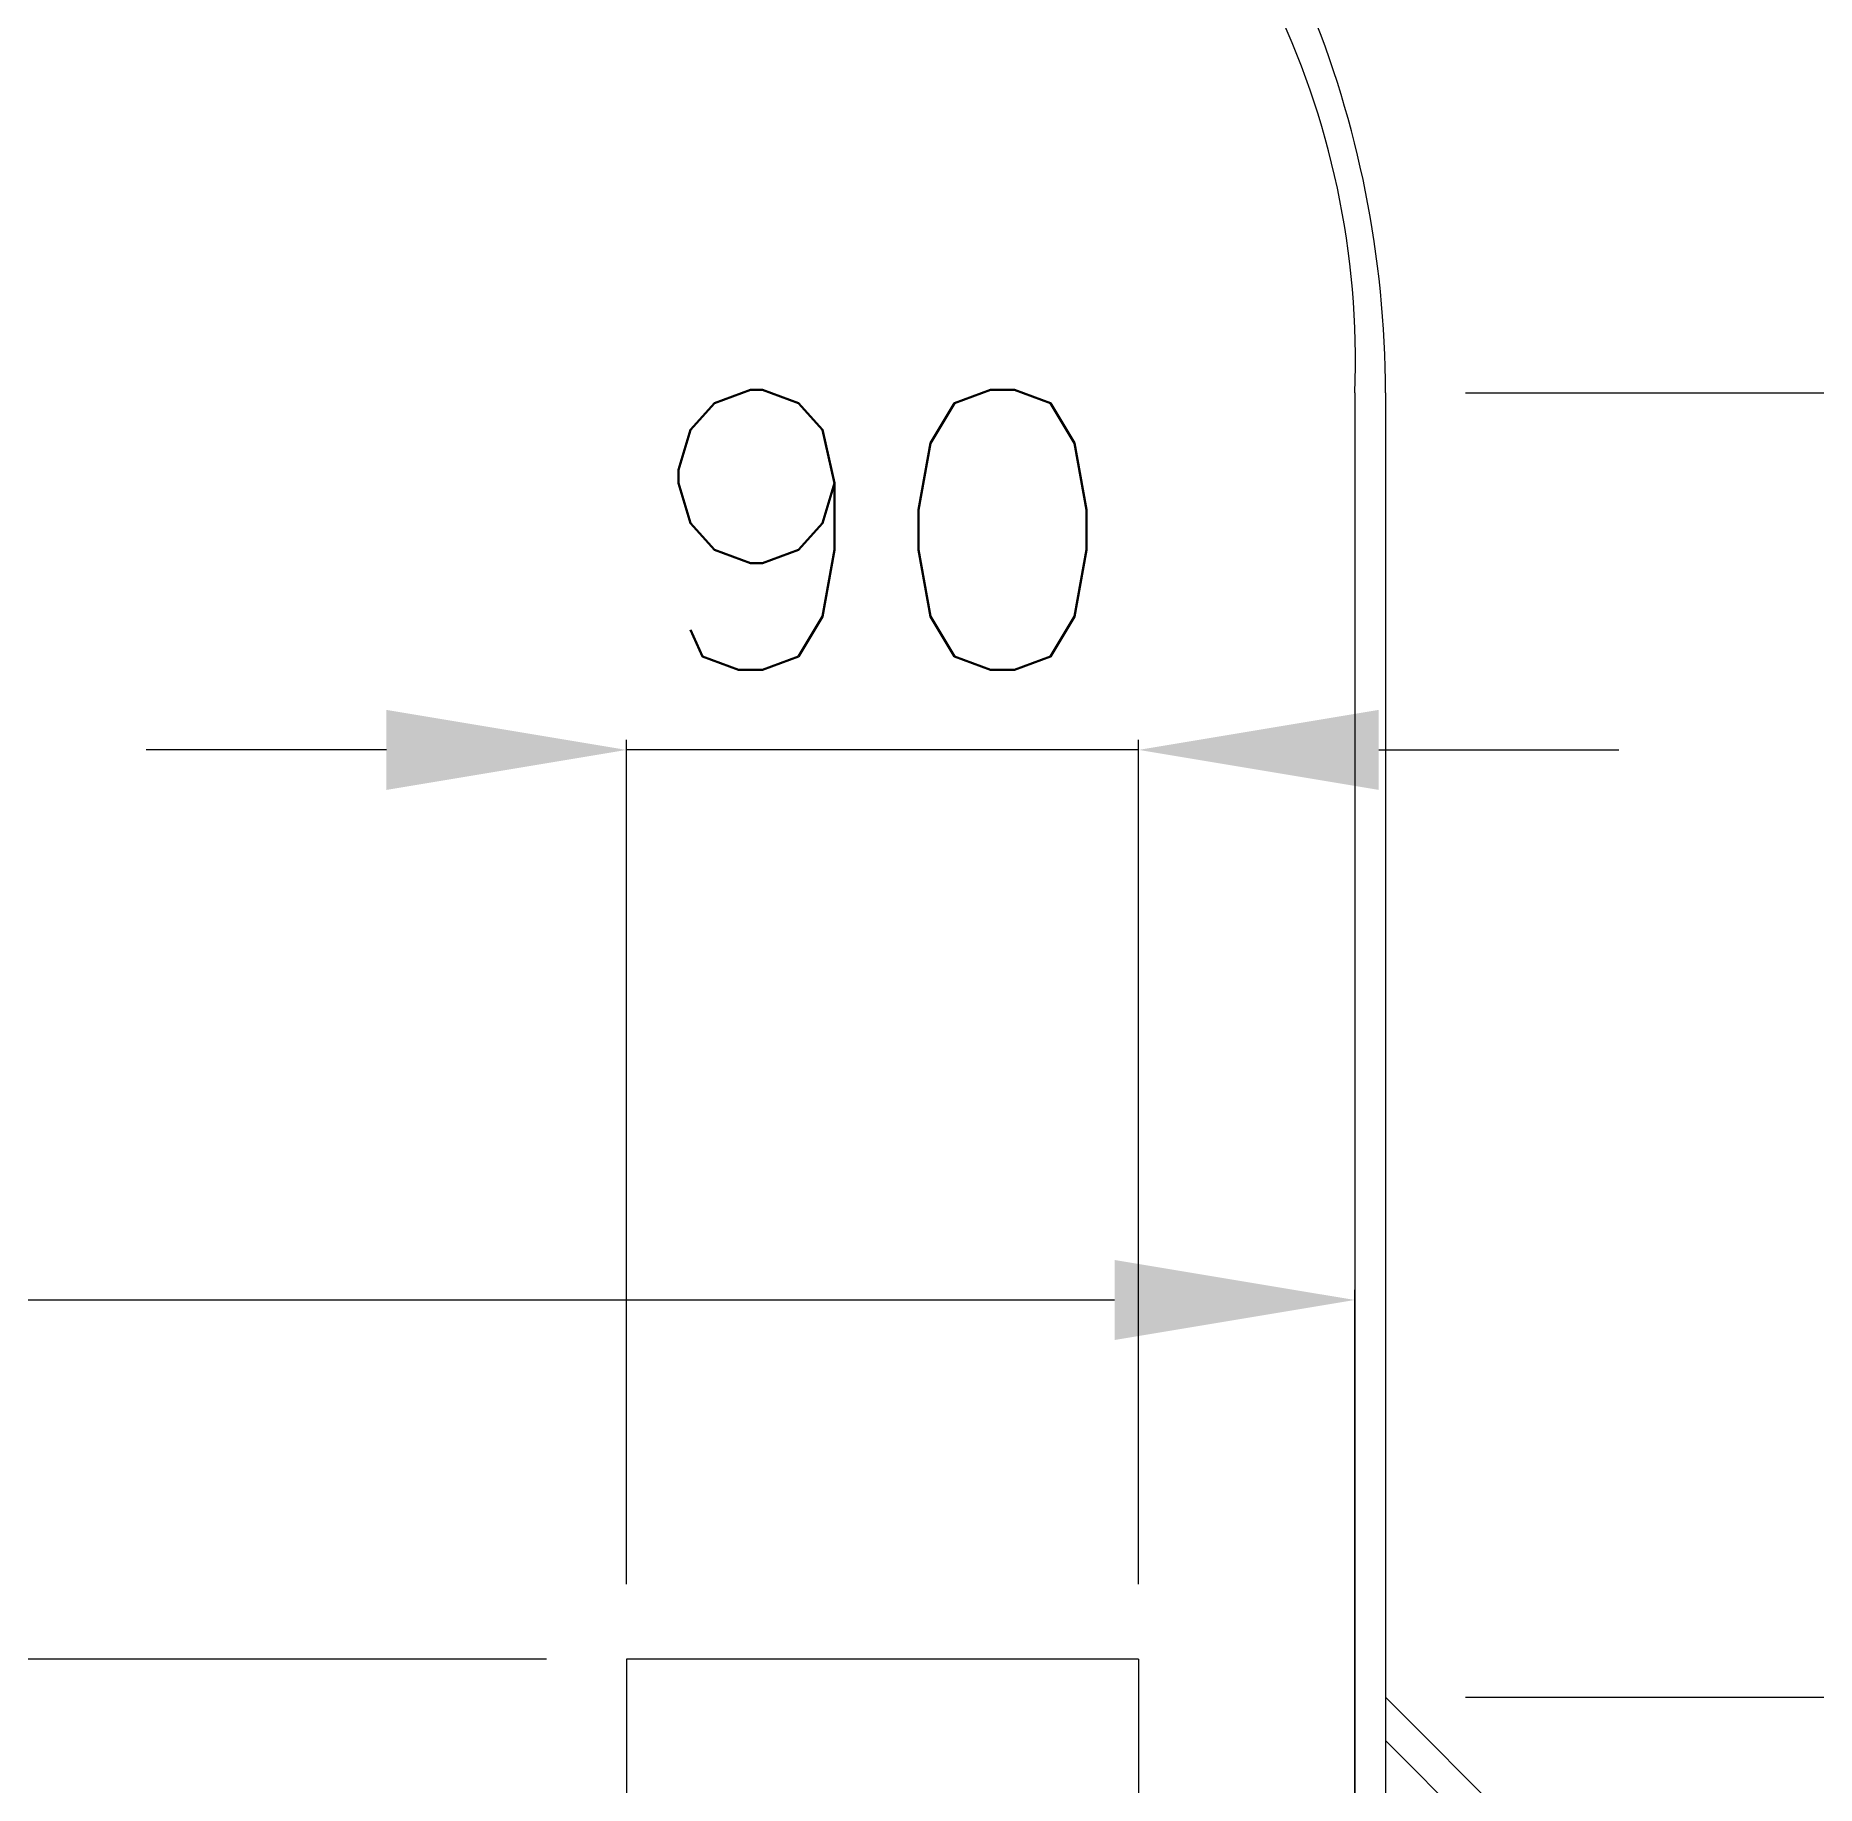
# Model space of a CAD drawing. Header units: millimetres. Extents: x -15295 to -9807, y 801 to 4683.
# Drawn here: x -13970.5 to -13748, y 3116.6 to 3335.3 of the extents above; entities that cross this region are included whole.
import ezdxf

# ---------------------------------------------------------------- set-up
doc = ezdxf.new("R2010")
doc.units = ezdxf.units.MM
doc.styles.get("Standard").update_dxf_attribs({"font": 'txt.shx', "height": 35})
doc.dimstyles.new('ISO-25', dxfattribs={"dimtxt": 1, "dimasz": 30, "dimexe": 1.25, "dimexo": 10, "dimgap": 10, "dimtad": 1, "dimtxsty": 'Standard', "dimcen": 2.5, "dimadec": 0, "dimazin": 0, "dimtfac": 1, "dimtmove": 0, "dimatfit": 3, "dimfxl": 0, "dimarcsym": 0})

# ---------------------------------------------------------------- blocks, each defined once
blk = doc.blocks.new('*D7')
at = {"color": 0, "lineweight": -2}
for p, q in [((-14565.97, 3079.45), (-14565.97, 3178.5)), ((-13805.65, 3033.35), (-13805.65, 3178.5)), ((-14535.97, 3177.25), (-13835.65, 3177.25))]:
    blk.add_line(p, q, dxfattribs=at)
at = {"color": 0}
for points in [[(-14535.97, 3182.25), (-14535.97, 3172.25), (-14565.97, 3177.25)], [(-13835.65, 3182.25), (-13835.65, 3172.25), (-13805.65, 3177.25)]]:
    blk.add_solid(points, dxfattribs=at)
at = {"layer": 'Defpoints', "color": 0}
for p in [(-13805.65, 3177.25), (-14565.97, 3069.45), (-13805.65, 3023.35)]:
    blk.add_point(p, dxfattribs=at)
at = {"color": 0, "insert": (-14323.94, 3204.75), "char_height": 35, "attachment_point": 5}
blk.add_mtext('%%c900', dxfattribs=at)
blk = doc.blocks.new('_None')
blk = doc.blocks.new('*D12')
at = {"color": 0, "lineweight": -2}
for p, q in [((-13791.81, 3290.64), (-13645.3, 3290.64)), ((-13646.55, 3260.64), (-13646.55, 3157.61)), ((-13791.81, 3127.61), (-13645.3, 3127.61))]:
    blk.add_line(p, q, dxfattribs=at)
at = {"color": 0}
for points in [[(-13651.55, 3260.64), (-13641.55, 3260.64), (-13646.55, 3290.64)], [(-13651.55, 3157.61), (-13641.55, 3157.61), (-13646.55, 3127.61)]]:
    blk.add_solid(points, dxfattribs=at)
at = {"layer": 'Defpoints', "color": 0}
for p in [(-13801.81, 3290.64), (-13801.81, 3127.61), (-13646.55, 3127.61)]:
    blk.add_point(p, dxfattribs=at)
at = {"color": 0, "insert": (-13674.05, 3209.12), "char_height": 35, "attachment_point": 5, "rotation": 90}
blk.add_mtext('150', dxfattribs=at)
blk = doc.blocks.new('*D13')
at = {"color": 0, "lineweight": -2}
for p, q in [((-13906.64, 3132.35), (-13993.57, 3132.35)), ((-13992.32, 3102.35), (-13992.32, 2122.35)), ((-13906.64, 2092.35), (-13993.57, 2092.35))]:
    blk.add_line(p, q, dxfattribs=at)
at = {"color": 0}
for points in [[(-13997.32, 3102.35), (-13987.32, 3102.35), (-13992.32, 3132.35)], [(-13997.32, 2122.35), (-13987.32, 2122.35), (-13992.32, 2092.35)]]:
    blk.add_solid(points, dxfattribs=at)
at = {"layer": 'Defpoints', "color": 0}
for p in [(-13896.64, 3132.35), (-13992.32, 2092.35), (-13896.64, 2092.35)]:
    blk.add_point(p, dxfattribs=at)
at = {"color": 0, "insert": (-14019.82, 2612.35), "char_height": 35, "attachment_point": 5, "rotation": 90}
blk.add_mtext('1200', dxfattribs=at)
blk = doc.blocks.new('*D14')
at = {"color": 0, "lineweight": -2}
for p, q in [((-13896.64, 3141.73), (-13896.64, 3247.25)), ((-13832.65, 3141.73), (-13832.65, 3247.25)), ((-13926.64, 3246), (-13956.64, 3246)), ((-13832.65, 3246), (-13896.64, 3246)), ((-13802.65, 3246), (-13772.65, 3246))]:
    blk.add_line(p, q, dxfattribs=at)
at = {"color": 0}
for points in [[(-13926.64, 3251), (-13926.64, 3241), (-13896.64, 3246)], [(-13802.65, 3251), (-13802.65, 3241), (-13832.65, 3246)]]:
    blk.add_solid(points, dxfattribs=at)
at = {"layer": 'Defpoints', "color": 0}
for p in [(-13896.64, 3246), (-13896.64, 3131.73), (-13832.65, 3131.73)]:
    blk.add_point(p, dxfattribs=at)
at = {"color": 0, "insert": (-13864.65, 3273.5), "char_height": 35, "attachment_point": 5}
blk.add_mtext('90', dxfattribs=at)
blk = doc.blocks.new('*D209')
at = {"color": 0, "lineweight": -2}
for p, q in [((-14175.81, 3500.74), (-13426.13, 3500.74)), ((-13427.38, 2782.34), (-13427.38, 3470.74)), ((-13522.97, 2752.34), (-13426.13, 2752.34))]:
    blk.add_line(p, q, dxfattribs=at)
at = {"color": 0}
for points in [[(-13432.38, 3470.74), (-13422.38, 3470.74), (-13427.38, 3500.74)], [(-13432.38, 2782.34), (-13422.38, 2782.34), (-13427.38, 2752.34)]]:
    blk.add_solid(points, dxfattribs=at)
at = {"layer": 'Defpoints', "color": 0}
for p in [(-14185.81, 3500.74), (-13427.38, 3500.74), (-13532.97, 2752.34)]:
    blk.add_point(p, dxfattribs=at)
at = {"color": 0, "insert": (-13454.88, 3126.54), "char_height": 35, "attachment_point": 5, "rotation": 90}
blk.add_mtext('1000', dxfattribs=at)

msp = doc.modelspace()

# ---------------------------------------------------------------- linework, layer by layer
for p, q in [((-13805.651, 3290.64), (-13805.651, 2261.672)), ((-13801.811, 3290.64), (-13801.811, 2261.672)), ((-13832.651, 3132.352), (-13896.645, 3132.352)), ((-13896.645, 3132.352), (-13896.645, 2092.352)), ((-13832.651, 3132.352), (-13832.651, 2092.352)), ((-13801.811, 3127.607), (-13779.184, 3104.98)), ((-13801.811, 3122.176), (-13781.899, 3102.264))]:
    msp.add_line(p, q)
for centre, radius, start, end in [((-13929.811, 3290.64), 128, 0, 45.04161), ((-13908.913, 3294.757), 103.344, 357.71661, 54.39179)]:
    msp.add_arc(centre, radius, start, end)

# ---------------------------------------------------------------- dimensions: what is measured, and where the dimension line sits
at = {"color": 3}
dim = msp.add_linear_dim(base=(-13427.381, 3500.737), p1=(-13532.967, 2752.343), p2=(-14185.811, 3500.737), angle=90, text='1000', dimstyle='ISO-25', override={"dimldrblk": 'None'}, dxfattribs=at)
dim.commit()
dim.dimension.update_dxf_attribs({"geometry": '*D209', "text_midpoint": (-13454.881, 3126.54)})
for base, p1, p2, text, picture, middle in [((-13896.645, 3246), (-13832.651, 3131.727), (-13896.645, 3131.727), '90', '*D14', (-13864.648, 3246)), ((-13805.651, 3177.253), (-14565.971, 3069.453), (-13805.651, 3023.346), '%%c900', '*D7', (-14323.941, 3177.253))]:
    dim = msp.add_linear_dim(base=base, p1=p1, p2=p2, text=text, dimstyle='ISO-25', override={"dimldrblk": 'None'})
    dim.commit()
    dim.dimension.update_dxf_attribs({"geometry": picture, "text_midpoint": middle, "dimtype": 160})
for base, p1, p2, text, picture, middle in [((-13646.553, 3127.607), (-13801.811, 3290.64), (-13801.811, 3127.607), '150', '*D12', (-13674.053, 3209.123)), ((-13992.32, 2092.352), (-13896.645, 3132.352), (-13896.645, 2092.352), '1200', '*D13', (-14019.82, 2612.352))]:
    dim = msp.add_linear_dim(base=base, p1=p1, p2=p2, angle=90, text=text, dimstyle='ISO-25', override={"dimldrblk": 'None'})
    dim.commit()
    dim.dimension.update_dxf_attribs({"geometry": picture, "text_midpoint": middle})

doc.saveas('drawing.dxf')
